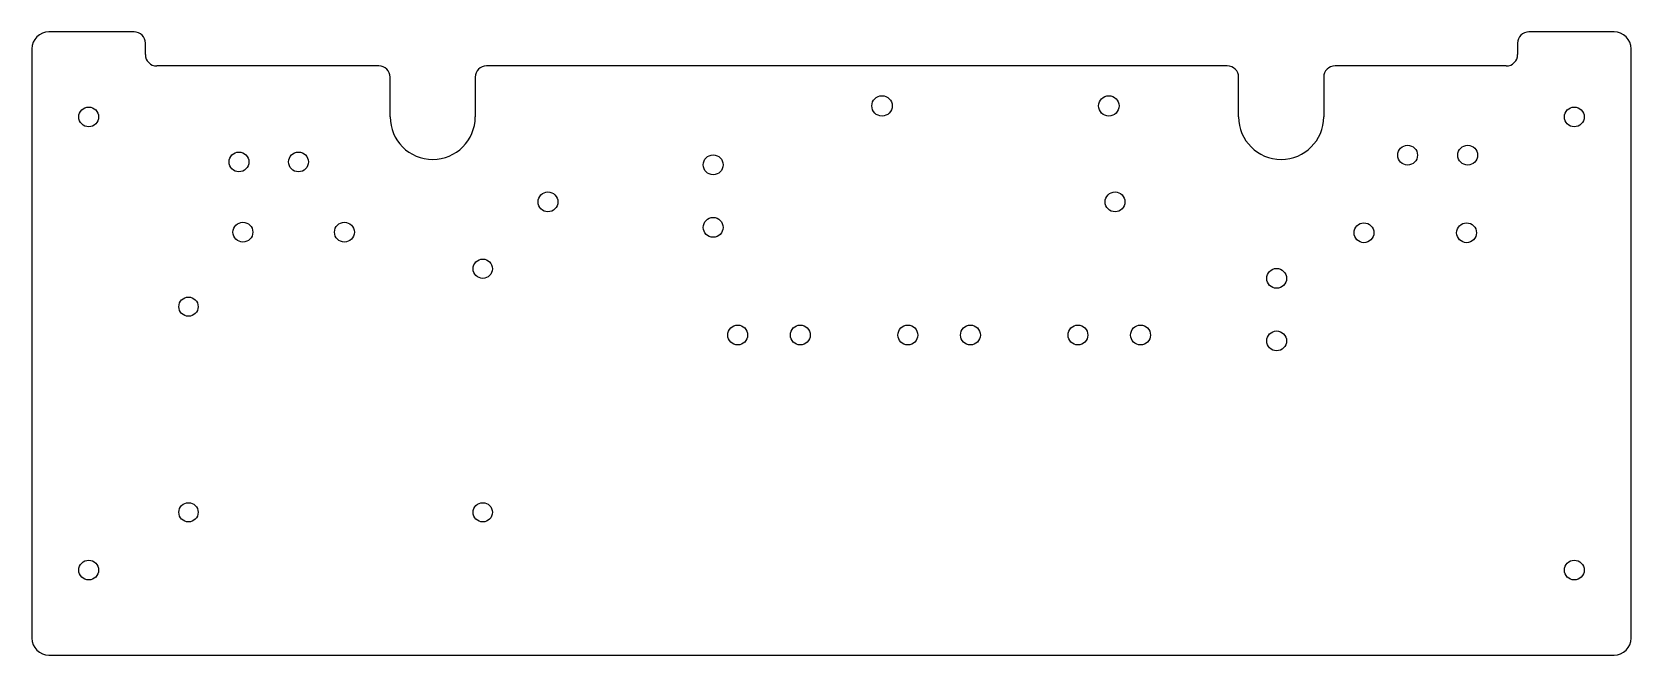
# Model space of a CAD drawing. Header units: millimetres. Extents: x -141 to 141, y 224 to 334.
import ezdxf

# ---------------------------------------------------------------- set-up
doc = ezdxf.new("R2010")
doc.units = ezdxf.units.MM

msp = doc.modelspace()

# ---------------------------------------------------------------- linework, layer by layer
at = {"color": 7, "linetype": 'Continuous', "lineweight": 25}
for p, q in [((-123, 334), (-138, 334)), ((138, 334), (123, 334)), ((-141, 331), (-141, 227)), ((-121, 330), (-121, 332)), ((121, 332), (121, 330)), ((141, 227), (141, 331)), ((-79.83, 328), (-119, 328)), ((69.8, 328), (-60.83, 328)), ((119, 328), (88.8, 328)), ((-77.83, 319), (-77.83, 326)), ((-62.83, 326), (-62.83, 319)), ((71.8, 319), (71.8, 326)), ((86.8, 326), (86.8, 319)), ((-138, 224), (138, 224))]:
    msp.add_line(p, q, dxfattribs=at)
for centre, radius in [((8.91, 320.94), 1.8), ((48.91, 320.94), 1.8), ((-131, 319), 1.75), ((131, 319), 1.75), ((101.6, 312.25), 1.75), ((112.2, 312.25), 1.75), ((-104.5, 311.05), 1.75), ((-94, 311.05), 1.75), ((-20.87, 310.54), 1.75), ((-50, 304), 1.75), ((50, 304), 1.75), ((-103.8, 298.65), 1.75), ((-85.9, 298.65), 1.75), ((-20.87, 299.5), 1.75), ((93.9, 298.55), 1.75), ((112, 298.55), 1.75), ((-61.5, 292.2), 1.7), ((78.5, 290.5), 1.75), ((-113.4, 285.5), 1.7), ((-16.54, 280.5), 1.75), ((-5.5, 280.5), 1.75), ((13.46, 280.5), 1.75), ((24.5, 280.5), 1.75), ((43.46, 280.5), 1.75), ((54.5, 280.5), 1.75), ((78.5, 279.46), 1.75), ((-113.4, 249.2), 1.7), ((-61.5, 249.2), 1.7), ((-131, 239), 1.75), ((131, 239), 1.75)]:
    msp.add_circle(centre, radius, dxfattribs=at)
for centre, radius, start, end in [((-138, 331), 3, 90, 180), ((-123, 332), 2, 360, 90), ((123, 332), 2, 90, 180), ((138, 331), 3, 0, 90), ((-119, 330), 2, 180, 270), ((119, 330), 2, 270, 360), ((-79.83, 326), 2, 360, 90), ((-60.83, 326), 2, 90, 180), ((69.8, 326), 2, 360, 90), ((88.8, 326), 2, 90, 180), ((-70.33, 319), 7.5, 180, 0), ((79.3, 319), 7.5, 180, 0), ((-138, 227), 3, 180, 270), ((138, 227), 3, 270, 0)]:
    msp.add_arc(centre, radius, start, end, dxfattribs=at)

doc.saveas('drawing.dxf')
